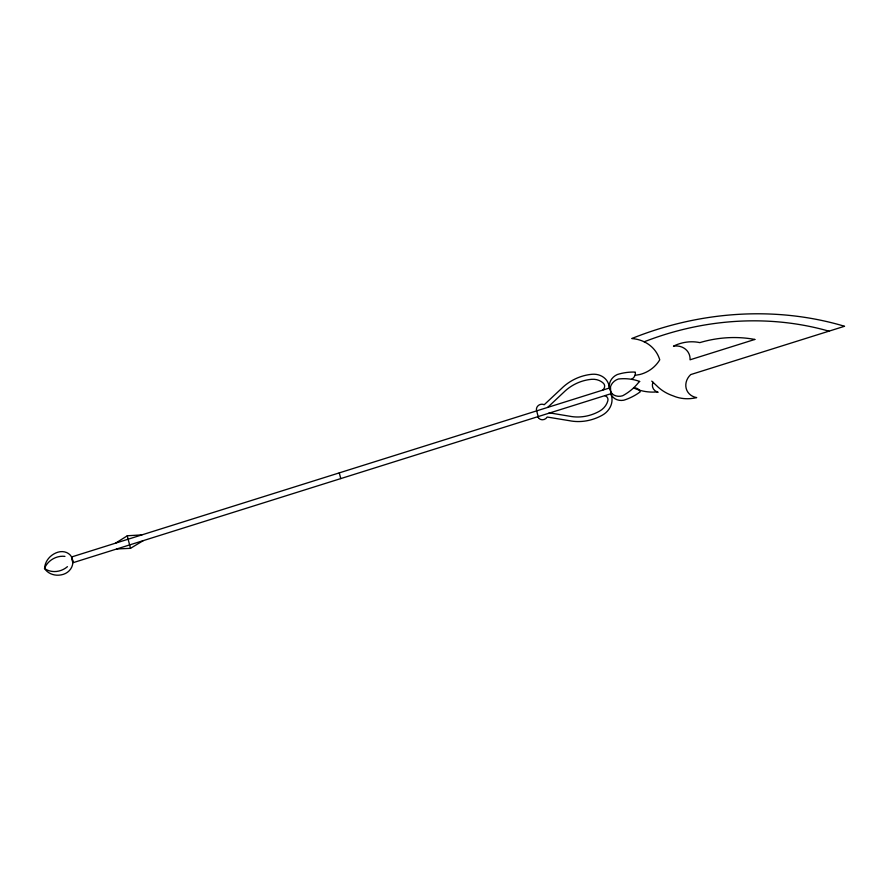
<?xml version="1.0" encoding="UTF-8"?>
<svg xmlns="http://www.w3.org/2000/svg" width="889" height="889" viewBox="0 0 889 889"><rect width="100%" height="100%" fill="white"/><g stroke="black" fill="none" stroke-linecap="round" stroke-linejoin="round"><path stroke-width="1.33" d="M72.798 562.581L71.409 556.614A12.557 11.101 -27.9 0 0 57.807 552.225A17.58 15.546 -27.9 0 0 44.606 568.271A17.969 15.88 -27.9 0 1 47.862 563.026L49.34 561.515A17.969 15.88 -27.9 0 1 64.953 556.37M639.736 381.492L637.746 380.803A46.217 40.85 -27.9 0 0 618.455 379.003A11.19 9.89 -27.9 0 0 610.499 386.704L610.687 393.327M537.989 416.641L538.812 418.23A5.134 4.545 -27.9 0 0 547.202 417.03L569.527 420.708A44.783 39.583 -27.9 0 0 602.453 415.107A17.913 15.824 -27.9 0 0 610.899 394.06L612.177 393.838A11.19 9.89 -27.9 0 0 622.633 395.761A46.217 40.85 -27.9 0 0 638.146 383.015L639.558 381.437M602.775 390.104L603.32 389.449A5.034 4.456 -27.9 0 0 603.475 383.326A16.302 14.413 -27.9 0 0 591.496 379.325A40.772 36.027 -27.9 0 0 563.604 392.416L547.857 407.218M115.459 543.201L127.405 535.756L141.918 534.889M116.77 548.969L130.505 548.335L143.24 540.645M610.399 387.115L609.309 387.248A12.757 11.268 -27.9 0 1 617.288 374.536A49.228 43.505 -27.9 0 1 635.268 372.102A7.056 6.234 -27.9 0 1 635.146 374.836L634.924 375.514A7.056 6.234 -27.9 0 1 631.534 379.303M610.721 393.794L73.231 562.637L71.742 556.925L609.143 388.104L611.888 393.538M634.857 375.358L639.836 374.513A29.27 25.87 -27.9 0 0 659.749 359.812A36.382 32.148 -27.9 0 0 631.768 338.542A309.316 273.368 -27.9 0 1 844.55 326.263L690.697 374.591A15.257 13.491 -27.9 0 0 686.186 388.449A15.257 13.491 -27.9 0 0 696.687 397.594A36.716 32.449 -27.9 0 1 673.295 395.916L671.151 395.127A48.962 43.272 -27.9 0 1 656.549 385.604L651.748 381.125M549.135 412.807L569.627 416.219A40.772 36.027 -27.9 0 0 599.597 411.129A16.302 14.413 -27.9 0 0 607.843 400.783A5.034 4.456 -27.9 0 0 604.753 395.672M633.59 387.893A46.828 41.383 -27.9 0 0 639.069 390.038L640.98 390.593A46.828 41.383 -27.9 0 0 657.127 391.916L658.204 392.227M538.445 417.674L536.556 410.429A5.134 4.545 -27.9 0 1 538.556 405.351A5.134 4.545 -27.9 0 1 544.19 404.751L561.37 388.671A44.783 39.583 -27.9 0 1 591.996 374.291A17.913 15.824 -27.9 0 1 609.309 387.248M339.276 472.881L340.765 478.604M127.238 535.811L130.505 548.335M72.487 559.781L72.809 562.704A12.557 11.101 -27.9 0 1 63.386 574.327A17.58 15.546 -27.9 0 1 44.45 568.371A17.969 15.88 -27.9 0 0 49.74 570.938L51.729 571.36A17.969 15.88 -27.9 0 0 67.453 566.66M644.181 341.798A277.279 245.053 -27.9 0 1 828.948 331.164M633.624 387.915A7.012 6.201 -27.9 0 1 640.224 391.849A49.228 43.505 -27.9 0 1 623.8 400.217A12.757 11.268 -27.9 0 1 610.899 394.06M657.127 391.916A8.757 7.745 -27.9 0 1 652.982 382.214M754.828 339.454L690.064 359.801A15.969 14.113 -27.9 0 0 673.484 346.154A37.738 33.349 -27.9 0 1 699.821 342.621A111.547 98.579 -27.9 0 1 754.828 339.454"/></g></svg>
